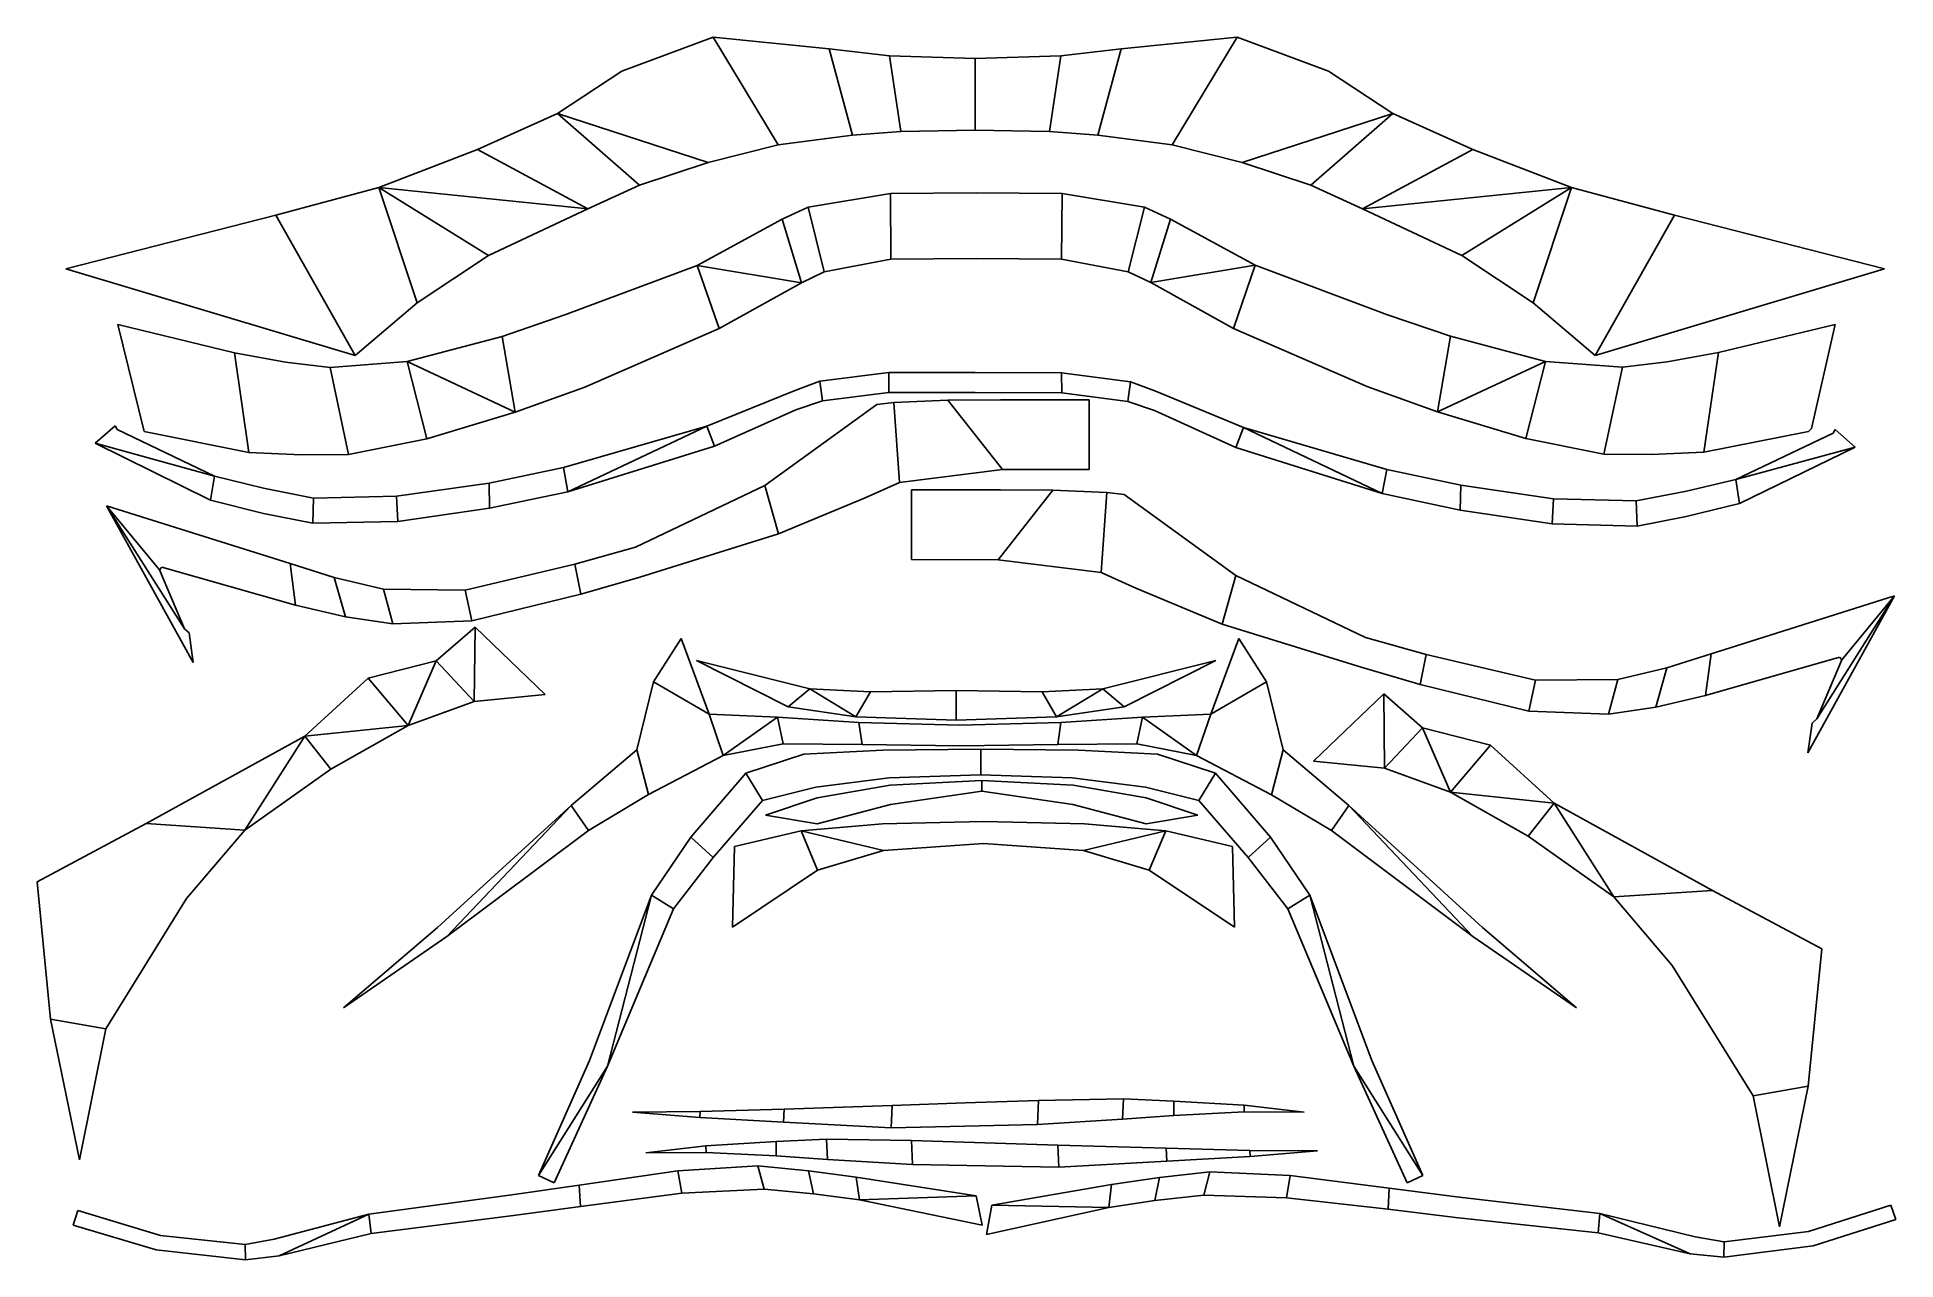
# Model space of a CAD drawing. Extents: x 10 to 907, y 1 to 591.
import ezdxf

# ---------------------------------------------------------------- set-up
doc = ezdxf.new("R2010")
doc.units = 0

msp = doc.modelspace()

# ---------------------------------------------------------------- linework, layer by layer
at = {"layer": 'CutLine', "color": 8, "linetype": 'CONTINUOUS'}
for p, q in [((335.849716, 591.05563), (291.883046, 574.671511)), ((391.827189, 585.454952), (335.849716, 591.05563)), ((420.936233, 582.008175), (391.827189, 585.454952)), ((532.845263, 585.455013), (503.736176, 582.008409)), ((588.822799, 591.055065), (532.845263, 585.455013)), ((632.788695, 574.668967), (588.822799, 591.055065)), ((291.883046, 574.671511), (260.803534, 554.277184)), ((462.336211, 580.812058), (420.936233, 582.008175)), ((503.736176, 582.008409), (462.336211, 580.812058)), ((663.867307, 554.273206), (632.788695, 574.668967)), ((260.803534, 554.277184), (222.19595, 536.855142)), ((702.472877, 536.846702), (663.867307, 554.273206)), ((333.451775, 530.598973), (367.24464, 539.060229)), ((367.24464, 539.060229), (403.136078, 543.702661)), ((403.136078, 543.702661), (426.498082, 545.442099)), ((426.498082, 545.442099), (462.336308, 546.143573)), ((462.336308, 546.143573), (498.174806, 545.448352)), ((498.174806, 545.448352), (521.537157, 543.712778)), ((521.537157, 543.712778), (557.428915, 539.07412)), ((557.428915, 539.07412), (591.221743, 530.613236)), ((222.19595, 536.855142), (174.578955, 518.545958)), ((300.375999, 519.62921), (333.451775, 530.598973)), ((591.221743, 530.613236), (624.297111, 519.642284)), ((750.087115, 518.529853), (702.472877, 536.846702)), ((174.578955, 518.545958), (124.835922, 505.105879)), ((275.416655, 508.138416), (300.375999, 519.62921)), ((421.464928, 515.584776), (381.727033, 508.946267)), ((462.863085, 515.917758), (421.464928, 515.584776)), ((504.261357, 515.599302), (462.863085, 515.917758)), ((544.001428, 508.974745), (504.261357, 515.599302)), ((624.297111, 519.642284), (649.254192, 508.143394)), ((799.827551, 505.080515), (750.087115, 518.529853)), ((124.835922, 505.105879), (23.412733, 479.269184)), ((227.441113, 485.65568), (275.416655, 508.138416)), ((369.158457, 503.219752), (328.233682, 480.898924)), ((381.727033, 508.946267), (369.158457, 503.219752)), ((556.572002, 503.252666), (544.001428, 508.974745)), ((597.504748, 480.946263), (556.572002, 503.252666)), ((649.254192, 508.143394), (697.223494, 485.654261)), ((901.209557, 479.269184), (799.827551, 505.080515)), ((193.036138, 462.86037), (227.441113, 485.65568)), ((697.223494, 485.654261), (731.624112, 462.852362)), ((23.412733, 479.269184), (163.165565, 437.410915)), ((328.233682, 480.898924), (264.342366, 456.946018)), ((378.577177, 472.513548), (389.534449, 477.814267)), ((389.534449, 477.814267), (421.651937, 483.85653)), ((421.651937, 483.85653), (462.868482, 484.254687)), ((462.868482, 484.254687), (504.085325, 483.871002)), ((504.085325, 483.871002), (536.205086, 477.840023)), ((536.205086, 477.840023), (547.164082, 472.543154)), ((661.404511, 457.015822), (597.504748, 480.946263)), ((761.488191, 437.394095), (901.209557, 479.269184)), ((338.795677, 450.37504), (378.577177, 472.513548)), ((547.164082, 472.543154), (586.953542, 450.418652)), ((163.165565, 437.410915), (193.036138, 462.86037)), ((731.624112, 462.852362), (761.488191, 437.394095)), ((104.819367, 438.699427), (48.568426, 452.309568)), ((48.568426, 452.309568), (61.343002, 400.653671)), ((264.342366, 456.946018), (234.051342, 446.557294)), ((273.955548, 422.152745), (338.795677, 450.37504)), ((586.953542, 450.418652), (651.803533, 422.219174)), ((691.699097, 446.637737), (661.404511, 457.015822)), ((877.366933, 452.309568), (821.102414, 438.767153)), ((865.94559, 402.177225), (877.366933, 452.309568)), ((234.051342, 446.557294), (188.146427, 434.454207)), ((737.6083, 434.550839), (691.699097, 446.637737)), ((129.507858, 434.230774), (104.819367, 438.699427)), ((150.993249, 431.617466), (129.507858, 434.230774)), ((188.146427, 434.454207), (150.993249, 431.617466)), ((774.827638, 431.714943), (737.6083, 434.550839)), ((796.366206, 434.319616), (774.827638, 431.714943)), ((821.102414, 438.767153), (796.366206, 434.319616)), ((240.360326, 410.070475), (273.955548, 422.152745)), ((387.434061, 425.049198), (375.72816, 420.646993)), ((420.700349, 429.186871), (387.434061, 425.049198)), ((462.383823, 429.151077), (420.700349, 429.186871)), ((504.067213, 429.004579), (462.383823, 429.151077)), ((537.315098, 424.721415), (504.067213, 429.004579)), ((549.001648, 420.268045), (537.315098, 424.721415)), ((651.803533, 422.219174), (685.402979, 410.148712)), ((375.72816, 420.646993), (332.833883, 403.236253)), ((414.848587, 413.764321), (360.906055, 374.655235)), ((375.719499, 411.171284), (388.736778, 415.51469)), ((388.736778, 415.51469), (420.599526, 419.588773)), ((423.164712, 414.721649), (414.848587, 413.764321)), ((420.599526, 419.588773), (462.362899, 419.508548)), ((449.170513, 415.86383), (423.164712, 414.721649)), ((474.490652, 416.009361), (449.170513, 415.86383)), ((462.362899, 419.508548), (504.126063, 419.406133)), ((517.437425, 415.99459), (474.490652, 416.009361)), ((504.126063, 419.406133), (535.970683, 415.192375)), ((517.437421, 382.409461), (517.437425, 415.99459)), ((535.970683, 415.192375), (548.968875, 410.792064)), ((591.819332, 402.669834), (549.001648, 420.268045)), ((197.675642, 397.221482), (240.360326, 410.070475)), ((336.47968, 393.541786), (375.719499, 411.171284)), ((548.968875, 410.792064), (588.131183, 392.991408)), ((685.402979, 410.148712), (728.092213, 397.314758)), ((47.234489, 403.498266), (37.57294, 395.079059)), ((37.57294, 395.079059), (93.223245, 367.496903)), ((48.281836, 401.657484), (47.234489, 403.498266)), ((95.162971, 379.108867), (48.281836, 401.657484)), ((61.343002, 400.653671), (111.828078, 390.561059)), ((159.973855, 389.647893), (197.675642, 397.221482)), ((332.833883, 403.236253), (263.61154, 383.237764)), ((660.953606, 382.368647), (591.819332, 402.669834)), ((728.092213, 397.314758), (765.796636, 389.754463)), ((813.954066, 390.66173), (864.451312, 400.675052)), ((876.379966, 399.821719), (829.394192, 377.500205)), ((864.451312, 400.675052), (865.94559, 402.177225)), ((877.436181, 401.657484), (876.379966, 399.821719)), ((887.055682, 393.191436), (877.436181, 401.657484)), ((111.828078, 390.561059), (137.178523, 389.474986)), ((137.178523, 389.474986), (159.973855, 389.647893)), ((265.758772, 371.626), (336.47968, 393.541786)), ((588.131183, 392.991408), (658.755579, 370.766389)), ((765.796636, 389.754463), (788.592499, 389.584573)), ((788.592499, 389.584573), (813.954066, 390.66173)), ((831.271504, 365.88128), (887.055682, 393.191436)), ((118.895584, 373.337535), (95.162971, 379.108867)), ((263.61154, 383.237764), (227.822529, 375.730919)), ((425.875317, 376.134418), (475.589856, 382.34795)), ((475.589856, 382.34795), (517.437421, 382.409461)), ((696.709429, 374.705282), (660.953606, 382.368647)), ((829.394192, 377.500205), (805.626111, 371.834633)), ((143.087288, 368.575423), (118.895584, 373.337535)), ((183.066209, 369.466122), (143.087288, 368.575423)), ((227.822529, 375.730919), (183.066209, 369.466122)), ((228.006342, 363.688405), (265.758772, 371.626)), ((360.906055, 374.655235), (298.334198, 344.84033)), ((367.422212, 351.209507), (409.216935, 368.668856)), ((409.216935, 368.668856), (425.875317, 376.134418)), ((431.604927, 372.454423), (431.604924, 338.869294)), ((474.5517, 372.469179), (431.604927, 372.454423)), ((499.871673, 372.323653), (474.5517, 372.469179)), ((525.877463, 371.181479), (499.871673, 372.323653)), ((534.193703, 370.224154), (525.877463, 371.181479)), ((588.13612, 331.114734), (534.193703, 370.224154)), ((658.755579, 370.766389), (696.472937, 362.663669)), ((741.437888, 368.2445), (696.709429, 374.705282)), ((781.412546, 367.178681), (741.437888, 368.2445)), ((805.626111, 371.834633), (781.412546, 367.178681)), ((131.670012, 336.888396), (43.064707, 364.845444)), ((43.064707, 364.845444), (84.96004, 289.128428)), ((93.223245, 367.496903), (118.945423, 361.094132)), ((118.945423, 361.094132), (142.645171, 356.419824)), ((183.666387, 357.295007), (228.006342, 363.688405)), ((696.472937, 362.663669), (740.784389, 356.076132)), ((781.801433, 355.020908), (805.521439, 359.591643)), ((805.521439, 359.591643), (831.271504, 365.88128)), ((142.645171, 356.419824), (183.666387, 357.295007)), ((300.474693, 330.414749), (367.422212, 351.209507)), ((740.784389, 356.076132), (781.801433, 355.020908)), ((298.334198, 344.84033), (269.098546, 336.627147)), ((68.673491, 333.952361), (69.733396, 335.218627)), ((80.750137, 305.494706), (68.673491, 333.952361)), ((69.733396, 335.218627), (134.399323, 316.860199)), ((152.986755, 330.244097), (131.670012, 336.888396)), ((269.098546, 336.627147), (216.239747, 324.147304)), ((431.604924, 338.869294), (473.452327, 338.807776)), ((473.452327, 338.807776), (523.166866, 332.594245)), ((523.166866, 332.594245), (539.825273, 325.128683)), ((176.780782, 324.582175), (152.986755, 330.244097)), ((216.239747, 324.147304), (176.780782, 324.582175)), ((271.987112, 322.078636), (300.474693, 330.414749)), ((539.825273, 325.128683), (581.61998, 307.669329)), ((650.708035, 301.299812), (588.13612, 331.114734)), ((134.399323, 316.860199), (158.463932, 311.206649)), ((219.478901, 309.259621), (271.987112, 322.078636)), ((906.096622, 321.346921), (817.543938, 293.30966)), ((864.252754, 245.614911), (906.096622, 321.346921)), ((82.922406, 303.432429), (80.750137, 305.494706)), ((158.463932, 311.206649), (181.255485, 307.876228)), ((181.255485, 307.876228), (219.478901, 309.259621)), ((220.996477, 306.267566), (202.245689, 289.926771)), ((254.86619, 273.79681), (220.996477, 306.267566)), ((581.61998, 307.669329), (648.56745, 286.874218)), ((84.96004, 289.128428), (82.922406, 303.432429)), ((320.478915, 300.785849), (307.079419, 279.831941)), ((333.939441, 264.218216), (320.478915, 300.785849)), ((589.533936, 300.785849), (576.073108, 264.218411)), ((602.933215, 279.831781), (589.533936, 300.785849)), ((679.943726, 293.08689), (650.708035, 301.299812)), ((202.245689, 289.926771), (169.456684, 281.626537)), ((382.487901, 276.417683), (327.912917, 290.071117)), ((327.912917, 290.071117), (372.041747, 267.69411)), ((578.451674, 290.071117), (523.876687, 276.417695)), ((534.322852, 267.694158), (578.451674, 290.071117)), ((732.829028, 280.60042), (679.943726, 293.08689)), ((817.543938, 293.30966), (796.229985, 286.659818)), ((814.846581, 273.279648), (879.4952, 291.698529)), ((880.556345, 290.433298), (868.483466, 261.973725)), ((879.4952, 291.698529), (880.556345, 290.433298)), ((169.456684, 281.626537), (138.799437, 253.567514)), ((307.079419, 279.831941), (299.072378, 246.97008)), ((610.939887, 246.969859), (602.933215, 279.831781)), ((648.56745, 286.874218), (677.055152, 278.53838)), ((677.055152, 278.53838), (729.587443, 265.71363)), ((772.426571, 281.001639), (732.829028, 280.60042)), ((796.229985, 286.659818), (772.426571, 281.001639)), ((188.732971, 258.80936), (220.613348, 270.399967)), ((220.613348, 270.399967), (254.86619, 273.79681)), ((411.768672, 275.055895), (382.487901, 276.417683)), ((453.182298, 275.603563), (411.768672, 275.055895)), ((494.595933, 275.056049), (453.182298, 275.603563)), ((523.876687, 276.417695), (494.595933, 275.056049)), ((659.541192, 273.974912), (625.671553, 241.504129)), ((678.291981, 257.634145), (659.541192, 273.974912)), ((790.783794, 267.618018), (814.846581, 273.279648)), ((366.907183, 262.739262), (333.939441, 264.218216)), ((406.247858, 260.171546), (366.907183, 262.739262)), ((372.041747, 267.69411), (404.826895, 262.926704)), ((404.826895, 262.926704), (453.182319, 261.326612)), ((455.006287, 258.942746), (406.247858, 260.171546)), ((453.182319, 261.326612), (501.537751, 262.926568)), ((503.76473, 260.171453), (455.006287, 258.942746)), ((501.537751, 262.926568), (534.322852, 267.694158)), ((543.105348, 262.739495), (503.76473, 260.171453)), ((576.073108, 264.218411), (543.105348, 262.739495)), ((729.587443, 265.71363), (767.959693, 264.294206)), ((767.959693, 264.294206), (790.783794, 267.618018)), ((868.483466, 261.973725), (866.310602, 259.912606)), ((138.799437, 253.567514), (62.278103, 211.438465)), ((151.342911, 237.663928), (188.732971, 258.80936)), ((711.081004, 249.333872), (678.291981, 257.634145)), ((866.310602, 259.912606), (864.252754, 245.614911)), ((299.072378, 246.97008), (267.402546, 220.059164)), ((304.63802, 225.363623), (340.779168, 244.279392)), ((340.779168, 244.279392), (369.676201, 249.973696)), ((379.714014, 244.929542), (351.734043, 235.73254)), ((369.676201, 249.973696), (407.72714, 249.536752)), ((417.717269, 246.883399), (379.714014, 244.929542)), ((407.72714, 249.536752), (455.006299, 249.001818)), ((464.99713, 247.352114), (417.717269, 246.883399)), ((455.006299, 249.001818), (502.285319, 249.536718)), ((512.276849, 246.883092), (464.99713, 247.352114)), ((502.285319, 249.536718), (540.336193, 249.973924)), ((550.280058, 244.929542), (512.276849, 246.883092)), ((540.336193, 249.973924), (569.23335, 244.279414)), ((578.260125, 235.732318), (550.280058, 244.929542)), ((569.23335, 244.279414), (605.374124, 225.363481)), ((642.609523, 220.058713), (610.939887, 246.969859)), ((741.73827, 221.274868), (711.081004, 249.333872)), ((109.906126, 208.287612), (151.342911, 237.663928)), ((351.734043, 235.73254), (325.069013, 204.862408)), ((385.373124, 228.976015), (420.799708, 233.508962)), ((420.799708, 233.508962), (464.99712, 235.014422)), ((464.99712, 235.014422), (509.194369, 233.508892)), ((509.194369, 233.508892), (544.621122, 228.976011)), ((604.925263, 204.862617), (578.260125, 235.732318)), ((625.671553, 241.504129), (659.924437, 238.107328)), ((659.924437, 238.107328), (691.804757, 226.516758)), ((275.711921, 208.042148), (304.63802, 225.363623)), ((359.76821, 222.624662), (385.373124, 228.976015)), ((421.313378, 229.982978), (386.13652, 223.804053)), ((465.479822, 232.219682), (421.313378, 229.982978)), ((421.460218, 220.625123), (465.479824, 227.125109)), ((509.646107, 229.983009), (465.479822, 232.219682)), ((465.479824, 227.125109), (509.499295, 220.624874)), ((544.823123, 223.804061), (509.646107, 229.983009)), ((544.621122, 228.976011), (570.225898, 222.624694)), ((605.374124, 225.363481), (634.300255, 208.041531)), ((691.804757, 226.516758), (729.194634, 205.371585)), ((267.402546, 220.059164), (202.85863, 161.19955)), ((335.915116, 194.989608), (359.76821, 222.624662)), ((386.13652, 223.804053), (361.097062, 215.498824)), ((361.097062, 215.498824), (386.088847, 211.347301)), ((386.088847, 211.347301), (421.460218, 220.625123)), ((509.499295, 220.624874), (544.870757, 211.347265)), ((569.862428, 215.498824), (544.823123, 223.804061)), ((544.870757, 211.347265), (569.862428, 215.498824)), ((570.225898, 222.624694), (594.07921, 194.989763)), ((707.152751, 161.198345), (642.609523, 220.058713)), ((818.259598, 179.145809), (741.73827, 221.274868)), ((62.278103, 211.438465), (9.647299, 183.219697)), ((81.751477, 175.204227), (109.906126, 208.287612)), ((207.410796, 156.892417), (275.711921, 208.042148)), ((378.30686, 207.872145), (346.165901, 200.38755)), ((417.58464, 211.268468), (378.30686, 207.872145)), ((466.345855, 212.381764), (417.58464, 211.268468)), ((515.107052, 211.268215), (466.345855, 212.381764)), ((554.384885, 207.872085), (515.107052, 211.268215)), ((586.525841, 200.38755), (554.384885, 207.872085)), ((634.300255, 208.041531), (702.600567, 156.891346)), ((325.069013, 204.862408), (306.209156, 176.914984)), ((346.165901, 200.38755), (345.216851, 161.432824)), ((386.3213, 188.973804), (418.090361, 198.371649)), ((418.090361, 198.371649), (466.345851, 201.866697)), ((466.345851, 201.866697), (514.601318, 198.371396)), ((514.601318, 198.371396), (546.370457, 188.97374)), ((587.47493, 161.432746), (586.525841, 200.38755)), ((623.785181, 176.914906), (604.925263, 204.862617)), ((729.194634, 205.371585), (770.631667, 175.995065)), ((316.826799, 170.239264), (335.915116, 194.989608)), ((345.216851, 161.432824), (386.3213, 188.973804)), ((546.370457, 188.97374), (587.47493, 161.432746)), ((594.07921, 194.989763), (613.167781, 170.239219)), ((9.647299, 183.219697), (16.134402, 116.907944)), ((42.765533, 112.243451), (81.751477, 175.204227)), ((306.209156, 176.914984), (276.173391, 97.045143)), ((653.821681, 97.045746), (623.785181, 176.914906)), ((770.631667, 175.995065), (798.786298, 142.911673)), ((870.890472, 150.927075), (818.259598, 179.145809)), ((284.896755, 94.311728), (316.826799, 170.239264)), ((613.167781, 170.239219), (645.098293, 94.312198)), ((202.85863, 161.19955), (157.451153, 122.412092)), ((157.451153, 122.412092), (207.410796, 156.892417)), ((702.600567, 156.891346), (752.55988, 122.410549)), ((752.55988, 122.410549), (707.152751, 161.198345)), ((864.402995, 84.615462), (870.890472, 150.927075)), ((798.786298, 142.911673), (837.77212, 79.950812)), ((16.134402, 116.907944), (30.083264, 49.013884)), ((30.083264, 49.013884), (42.765533, 112.243451)), ((276.173391, 97.045143), (251.530376, 41.569197)), ((259.11825, 38.033865), (284.896755, 94.311728)), ((645.098293, 94.312198), (670.877216, 38.034536)), ((678.465152, 41.570007), (653.821681, 97.045746)), ((850.454241, 16.72144), (864.402995, 84.615462)), ((329.65485, 72.437844), (296.953916, 72.167188)), ((296.953916, 72.167188), (329.50952, 69.478764)), ((370.102586, 73.591851), (329.65485, 72.437844)), ((422.339687, 75.320902), (370.102586, 73.591851)), ((457.464797, 76.516717), (422.339687, 75.320902)), ((492.972428, 77.730913), (457.464797, 76.516717)), ((533.99308, 78.496913), (492.972428, 77.730913)), ((558.242903, 77.352405), (533.99308, 78.496913)), ((558.205247, 70.468278), (592.084817, 72.257134)), ((592.244086, 75.486873), (558.242903, 77.352405)), ((592.084817, 72.257134), (621.072341, 72.167188)), ((621.072341, 72.167188), (592.244086, 75.486873)), ((837.77212, 79.950812), (850.454241, 16.72144)), ((329.50952, 69.478764), (369.793258, 67.287712)), ((369.793258, 67.287712), (421.811341, 64.553884)), ((421.811341, 64.553884), (457.326671, 65.345959)), ((457.326671, 65.345959), (492.403533, 66.132261)), ((492.403533, 66.132261), (533.512077, 68.691325)), ((533.512077, 68.691325), (558.205247, 70.468278)), ((332.294982, 55.877218), (303.477118, 52.468483)), ((366.290225, 57.847908), (332.294982, 55.877218)), ((390.536694, 59.0673), (366.290225, 57.847908)), ((431.559375, 58.427439), (390.536694, 59.0673)), ((467.070539, 57.322598), (431.559375, 58.427439)), ((502.199183, 56.234639), (467.070539, 57.322598)), ((554.441231, 54.666957), (502.199183, 56.234639)), ((594.892289, 53.638147), (554.441231, 54.666957)), ((303.477118, 52.468483), (332.464222, 52.648147)), ((357.529065, 46.18349), (318.845352, 43.773957)), ((332.464222, 52.648147), (366.349137, 50.96409)), ((381.825452, 43.743914), (357.529065, 46.18349)), ((366.349137, 50.96409), (391.047695, 49.263068)), ((391.047695, 49.263068), (432.163939, 46.830591)), ((432.163939, 46.830591), (467.243027, 46.152157)), ((467.243027, 46.152157), (502.760585, 45.469296)), ((502.760585, 45.469296), (554.769996, 48.363965)), ((554.769996, 48.363965), (595.04675, 50.679369)), ((627.594244, 53.468078), (594.892289, 53.638147)), ((595.04675, 50.679369), (627.594244, 53.468078)), ((271.280879, 36.820732), (238.742798, 32.135788)), ((251.530376, 41.569197), (259.11825, 38.033865)), ((318.845352, 43.773957), (271.280879, 36.820732)), ((404.962761, 40.783094), (381.825452, 43.743914)), ((462.8744, 31.723176), (404.962761, 40.783094)), ((528.195367, 37.179404), (470.433382, 27.229099)), ((551.32161, 40.499587), (528.195367, 37.179404)), ((575.634957, 43.326501), (551.32161, 40.499587)), ((614.420016, 41.562313), (575.634957, 43.326501)), ((662.094621, 35.408995), (614.420016, 41.562313)), ((670.877216, 38.034536), (678.465152, 41.570007)), ((238.742798, 32.135788), (169.707209, 22.880931)), ((271.833378, 26.607754), (320.831104, 32.921055)), ((320.831104, 32.921055), (360.553597, 34.888831)), ((360.553597, 34.888831), (384.33001, 32.695255)), ((384.33001, 32.695255), (406.48767, 29.741175)), ((406.48767, 29.741175), (465.703942, 17.554546)), ((465.703942, 17.554546), (462.8744, 31.723176)), ((470.433382, 27.229099), (467.812406, 13.023843)), ((526.835428, 26.115891), (548.971162, 29.414733)), ((548.971162, 29.414733), (572.756404, 31.986183)), ((572.756404, 31.986183), (612.615382, 30.67777)), ((612.615382, 30.67777), (661.713701, 25.188181)), ((694.706832, 31.271279), (662.094621, 35.408995)), ((763.888199, 23.177391), (694.706832, 31.271279)), ((904.332646, 27.229099), (864.534742, 14.556298)), ((906.667483, 20.248883), (904.332646, 27.229099)), ((29.214583, 24.572905), (26.997033, 17.554546)), ((69.219707, 12.570831), (29.214583, 24.572905)), ((169.707209, 22.880931), (124.014958, 10.781762)), ((170.793956, 13.555942), (239.500225, 22.125918)), ((239.500225, 22.125918), (271.833378, 26.607754)), ((467.812406, 13.023843), (526.835428, 26.115891)), ((661.713701, 25.188181), (694.117571, 21.250055)), ((694.117571, 21.250055), (762.958155, 13.835464)), ((809.777198, 11.847376), (763.888199, 23.177391)), ((866.839141, 7.573638), (906.667483, 20.248883)), ((26.997033, 17.554546), (67.032851, 5.55015)), ((110.011516, 8.143255), (69.219707, 12.570831)), ((124.014958, 10.781762), (110.011516, 8.143255)), ((126.511939, 2.695098), (170.793956, 13.555942)), ((762.958155, 13.835464), (807.416247, 3.71987)), ((823.822964, 9.444462), (809.777198, 11.847376)), ((864.534742, 14.556298), (823.822964, 9.444462)), ((67.032851, 5.55015), (110.243774, 0.798028)), ((110.243774, 0.798028), (126.511939, 2.695098)), ((807.416247, 3.71987), (823.714132, 2.09636)), ((823.714132, 2.09636), (866.839141, 7.573638))]:
    msp.add_line(p, q, dxfattribs=at)
at = {"layer": 'MountainLine', "color": 5, "linetype": 'CONTINUOUS'}
for p, q in [((335.849716, 591.05563), (367.24464, 539.060229)), ((391.827189, 585.454952), (403.136078, 543.702661)), ((521.537157, 543.712778), (532.845263, 585.455013)), ((557.428915, 539.07412), (588.822799, 591.055065)), ((420.936233, 582.008175), (426.498082, 545.442099)), ((462.336211, 580.812058), (462.336308, 546.143573)), ((498.174806, 545.448352), (503.736176, 582.008409)), ((260.803534, 554.277184), (300.375999, 519.62921)), ((333.451775, 530.598973), (260.803534, 554.277184)), ((591.221743, 530.613236), (663.867307, 554.273206)), ((624.297111, 519.642284), (663.867307, 554.273206)), ((222.19595, 536.855142), (275.416655, 508.138416)), ((649.254192, 508.143394), (702.472877, 536.846702)), ((174.578955, 518.545958), (227.441113, 485.65568)), ((174.578955, 518.545958), (193.036138, 462.86037)), ((421.464928, 515.584776), (421.651937, 483.85653)), ((504.085325, 483.871002), (504.261357, 515.599302)), ((697.223494, 485.654261), (750.087115, 518.529853)), ((750.087115, 518.529853), (731.624112, 462.852362)), ((124.835922, 505.105879), (163.165565, 437.410915)), ((369.158457, 503.219752), (378.577177, 472.513548)), ((381.727033, 508.946267), (389.534449, 477.814267)), ((536.205086, 477.840023), (544.001428, 508.974745)), ((547.164082, 472.543154), (556.572002, 503.252666)), ((799.827551, 505.080515), (761.488191, 437.394095)), ((328.233682, 480.898924), (338.795677, 450.37504)), ((586.953542, 450.418652), (597.504748, 480.946263)), ((234.051342, 446.557294), (240.360326, 410.070475)), ((685.402979, 410.148712), (691.699097, 446.637737)), ((104.819367, 438.699427), (111.828078, 390.561059)), ((159.973855, 389.647893), (150.993249, 431.617466)), ((188.146427, 434.454207), (197.675642, 397.221482)), ((240.360326, 410.070475), (188.146427, 434.454207)), ((685.402979, 410.148712), (737.6083, 434.550839)), ((728.092213, 397.314758), (737.6083, 434.550839)), ((774.827638, 431.714943), (765.796636, 389.754463)), ((813.954066, 390.66173), (821.102414, 438.767153)), ((387.434061, 425.049198), (388.736778, 415.51469)), ((420.700349, 429.186871), (420.599526, 419.588773)), ((504.126063, 419.406133), (504.067213, 429.004579)), ((535.970683, 415.192375), (537.315098, 424.721415)), ((425.875317, 376.134418), (423.164712, 414.721649)), ((449.170513, 415.86383), (475.589856, 382.34795)), ((332.833883, 403.236253), (265.758772, 371.626)), ((332.833883, 403.236253), (336.47968, 393.541786)), ((588.131183, 392.991408), (591.819332, 402.669834)), ((591.819332, 402.669834), (658.755579, 370.766389)), ((95.162971, 379.108867), (93.223245, 367.496903)), ((265.758772, 371.626), (263.61154, 383.237764)), ((660.953606, 382.368647), (658.755579, 370.766389)), ((831.271504, 365.88128), (829.394192, 377.500205)), ((142.645171, 356.419824), (143.087288, 368.575423)), ((183.066209, 369.466122), (183.666387, 357.295007)), ((227.822529, 375.730919), (228.006342, 363.688405)), ((367.422212, 351.209507), (360.906055, 374.655235)), ((473.452327, 338.807776), (499.871673, 372.323653)), ((525.877463, 371.181479), (523.166866, 332.594245)), ((696.472937, 362.663669), (696.709429, 374.705282)), ((740.784389, 356.076132), (741.437888, 368.2445)), ((781.412546, 367.178681), (781.801433, 355.020908)), ((131.670012, 336.888396), (134.399323, 316.860199)), ((271.987112, 322.078636), (269.098546, 336.627147)), ((158.463932, 311.206649), (152.986755, 330.244097)), ((181.255485, 307.876228), (176.780782, 324.582175)), ((216.239747, 324.147304), (219.478901, 309.259621)), ((588.13612, 331.114734), (581.61998, 307.669329)), ((220.613348, 270.399967), (220.996477, 306.267566)), ((202.245689, 289.926771), (188.732971, 258.80936)), ((220.613348, 270.399967), (202.245689, 289.926771)), ((679.943726, 293.08689), (677.055152, 278.53838)), ((814.846581, 273.279648), (817.543938, 293.30966)), ((188.732971, 258.80936), (169.456684, 281.626537)), ((307.079419, 279.831941), (333.939441, 264.218216)), ((576.073108, 264.218411), (602.933215, 279.831781)), ((729.587443, 265.71363), (732.829028, 280.60042)), ((772.426571, 281.001639), (767.959693, 264.294206)), ((796.229985, 286.659818), (790.783794, 267.618018)), ((382.487901, 276.417683), (372.041747, 267.69411)), ((411.768672, 275.055895), (404.826895, 262.926704)), ((453.182319, 261.326612), (453.182298, 275.603563)), ((501.537751, 262.926568), (494.595933, 275.056049)), ((534.322852, 267.694158), (523.876687, 276.417695)), ((659.541192, 273.974912), (659.924437, 238.107328)), ((333.939441, 264.218216), (340.779168, 244.279392)), ((340.779168, 244.279392), (366.907183, 262.739262)), ((369.676201, 249.973696), (366.907183, 262.739262)), ((406.247858, 260.171546), (407.72714, 249.536752)), ((502.285319, 249.536718), (503.76473, 260.171453)), ((543.105348, 262.739495), (540.336193, 249.973924)), ((569.23335, 244.279414), (543.105348, 262.739495)), ((569.23335, 244.279414), (576.073108, 264.218411)), ((109.906126, 208.287612), (138.799437, 253.567514)), ((151.342911, 237.663928), (138.799437, 253.567514)), ((678.291981, 257.634145), (659.924437, 238.107328)), ((691.804757, 226.516758), (678.291981, 257.634145)), ((299.072378, 246.97008), (304.63802, 225.363623)), ((464.99712, 235.014422), (464.99713, 247.352114)), ((605.374124, 225.363481), (610.939887, 246.969859)), ((711.081004, 249.333872), (691.804757, 226.516758)), ((351.734043, 235.73254), (359.76821, 222.624662)), ((570.225898, 222.624694), (578.260125, 235.732318)), ((465.479824, 227.125109), (465.479822, 232.219682)), ((275.711921, 208.042148), (267.402546, 220.059164)), ((642.609523, 220.058713), (634.300255, 208.041531)), ((741.73827, 221.274868), (729.194634, 205.371585)), ((741.73827, 221.274868), (770.631667, 175.995065)), ((62.278103, 211.438465), (109.906126, 208.287612)), ((378.30686, 207.872145), (418.090361, 198.371649)), ((378.30686, 207.872145), (386.3213, 188.973804)), ((514.601318, 198.371396), (554.384885, 207.872085)), ((546.370457, 188.97374), (554.384885, 207.872085)), ((325.069013, 204.862408), (335.915116, 194.989608)), ((594.07921, 194.989763), (604.925263, 204.862617)), ((284.896755, 94.311728), (306.209156, 176.914984)), ((316.826799, 170.239264), (306.209156, 176.914984)), ((623.785181, 176.914906), (613.167781, 170.239219)), ((623.785181, 176.914906), (645.098293, 94.312198)), ((770.631667, 175.995065), (818.259598, 179.145809)), ((16.134402, 116.907944), (42.765533, 112.243451)), ((284.896755, 94.311728), (251.530376, 41.569197)), ((678.465152, 41.570007), (645.098293, 94.312198)), ((837.77212, 79.950812), (864.402995, 84.615462)), ((329.50952, 69.478764), (329.65485, 72.437844)), ((369.793258, 67.287712), (370.102586, 73.591851)), ((421.811341, 64.553884), (422.339687, 75.320902)), ((492.403533, 66.132261), (492.972428, 77.730913)), ((533.512077, 68.691325), (533.99308, 78.496913)), ((558.242903, 77.352405), (558.205247, 70.468278)), ((592.084817, 72.257134), (592.244086, 75.486873)), ((332.294982, 55.877218), (332.464222, 52.648147)), ((366.349137, 50.96409), (366.290225, 57.847908)), ((390.536694, 59.0673), (391.047695, 49.263068)), ((431.559375, 58.427439), (432.163939, 46.830591)), ((502.199183, 56.234639), (502.760585, 45.469296)), ((554.441231, 54.666957), (554.769996, 48.363965)), ((357.529065, 46.18349), (360.553597, 34.888831)), ((594.892289, 53.638147), (595.04675, 50.679369)), ((271.833378, 26.607754), (271.280879, 36.820732)), ((320.831104, 32.921055), (318.845352, 43.773957)), ((384.33001, 32.695255), (381.825452, 43.743914)), ((404.962761, 40.783094), (406.48767, 29.741175)), ((526.835428, 26.115891), (528.195367, 37.179404)), ((551.32161, 40.499587), (548.971162, 29.414733)), ((572.756404, 31.986183), (575.634957, 43.326501)), ((614.420016, 41.562313), (612.615382, 30.67777)), ((406.48767, 29.741175), (462.8744, 31.723176)), ((526.835428, 26.115891), (470.433382, 27.229099)), ((662.094621, 35.408995), (661.713701, 25.188181)), ((126.511939, 2.695098), (169.707209, 22.880931)), ((170.793956, 13.555942), (169.707209, 22.880931)), ((763.888199, 23.177391), (762.958155, 13.835464)), ((807.416247, 3.71987), (763.888199, 23.177391)), ((823.822964, 9.444462), (823.714132, 2.09636)), ((110.243774, 0.798028), (110.011516, 8.143255))]:
    msp.add_line(p, q, dxfattribs=at)
at = {"layer": 'ValleyLine', "color": 1, "linetype": 'CONTINUOUS'}
for p, q in [((275.416655, 508.138416), (174.578955, 518.545958)), ((649.254192, 508.143394), (750.087115, 518.529853)), ((378.577177, 472.513548), (328.233682, 480.898924)), ((547.164082, 472.543154), (597.504748, 480.946263)), ((95.162971, 379.108867), (37.57294, 395.079059)), ((829.394192, 377.500205), (887.055682, 393.191436)), ((68.673491, 333.952361), (43.064707, 364.845444)), ((80.750137, 305.494706), (43.064707, 364.845444)), ((868.483466, 261.973725), (906.096622, 321.346921)), ((906.096622, 321.346921), (880.556345, 290.433298)), ((404.826895, 262.926704), (382.487901, 276.417683)), ((501.537751, 262.926568), (523.876687, 276.417695)), ((138.799437, 253.567514), (188.732971, 258.80936)), ((741.73827, 221.274868), (691.804757, 226.516758)), ((207.410796, 156.892417), (267.402546, 220.059164)), ((702.600567, 156.891346), (642.609523, 220.058713))]:
    msp.add_line(p, q, dxfattribs=at)

doc.saveas('drawing.dxf')
